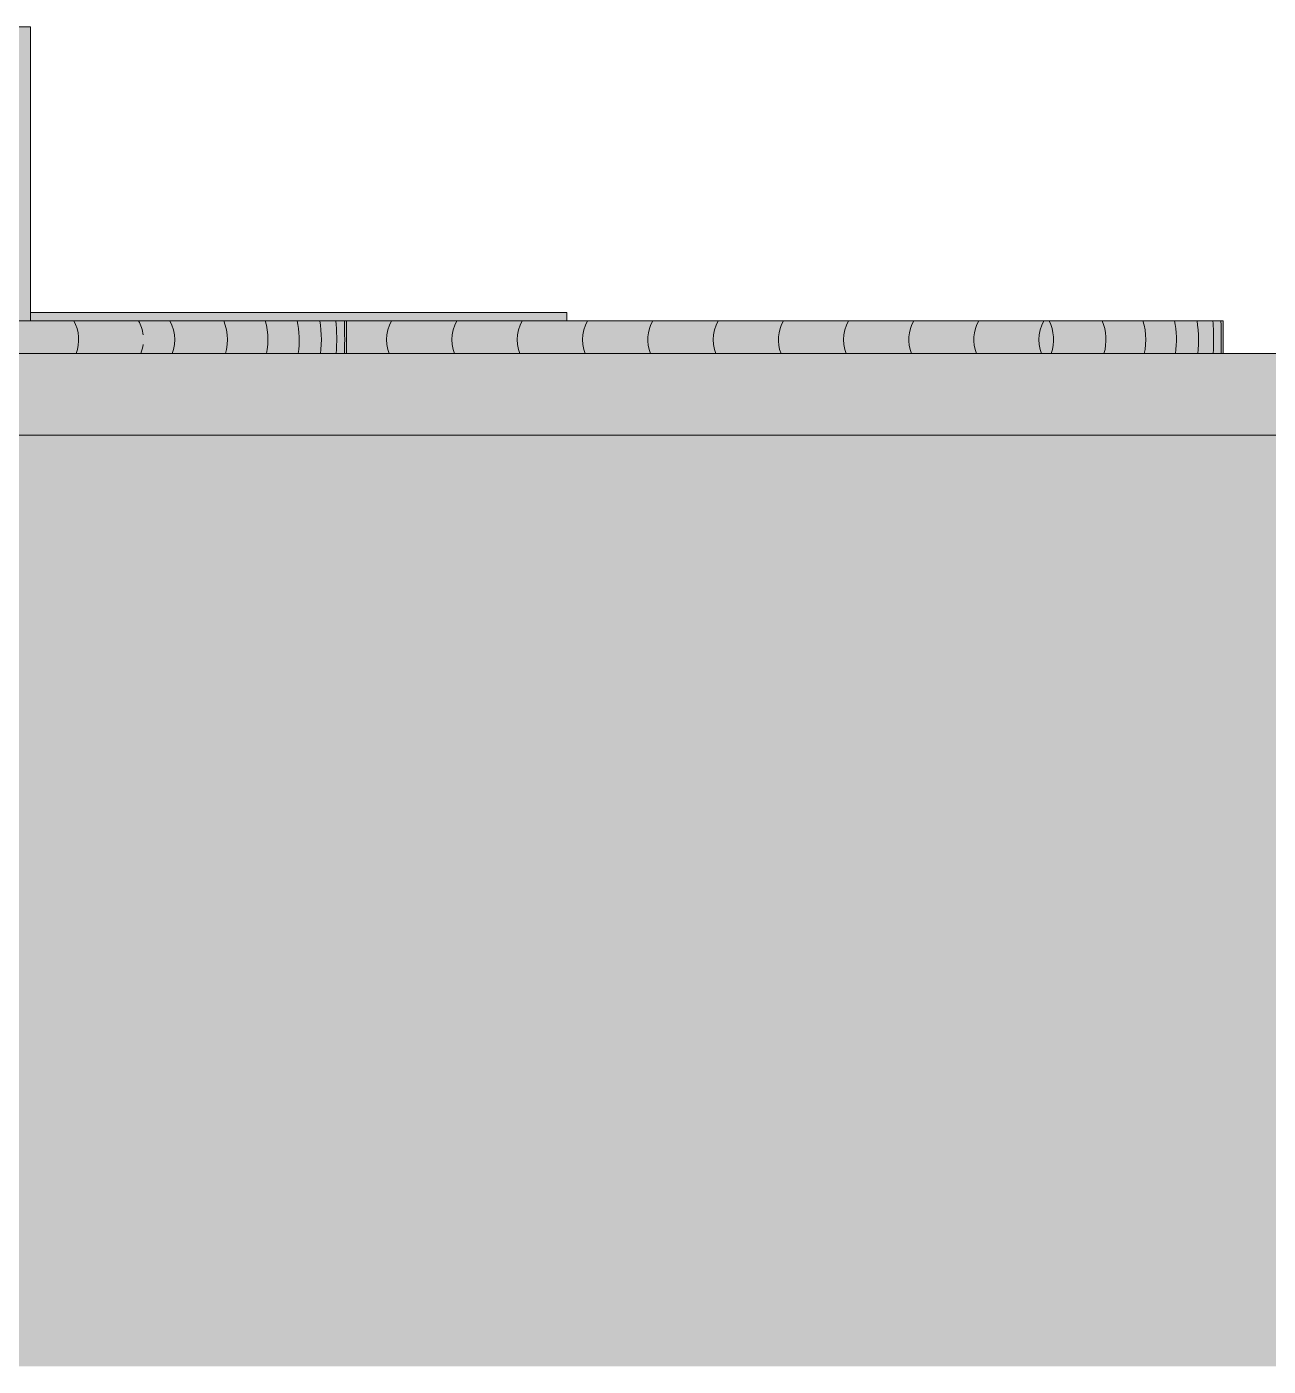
# Model space of a CAD drawing. Header units: millimetres. Extents: x 365175 to 2667127, y -330297 to -162108.
# Drawn here: x 2235475 to 2239277, y -330297 to -326197 of the extents above; entities that cross this region are included whole.
import ezdxf

# ---------------------------------------------------------------- set-up
doc = ezdxf.new("R2010")
doc.units = ezdxf.units.MM
doc.header["$MEASUREMENT"] = 0
doc.linetypes.add('Wipeout_Contour', pattern=[1000, 0, -1000])
doc.layers.add('Sols_ Dalles', color=7, linetype='Continuous')
doc.layers.add('Structure - Murs extérieurs', color=7, linetype='Continuous')

# ---------------------------------------------------------------- blocks, each defined once
blk = doc.blocks.new('Élément de coupe_1334_3', base_point=(1963539.3, -327096.8))
at = {"color": 254, "linetype": 'Wipeout_Contour', "lineweight": 0, "ltscale": 8857809.030067515}
blk.add_wipeout([(2252939, -327196.8), (2127277, -327196.8), (2127277, -327446.8), (2252939, -327446.8)], dxfattribs=at)
at = {"linetype": 'Continuous', "lineweight": 5, "true_color": 0x00e7c4}
h = blk.add_hatch(dxfattribs=at)
h.set_pattern_fill('Plâtre_0003', color=120, style=0, pattern_type=2)
h.set_pattern_definition([(0, (1963539.32, -327096.82), (0, 86.60254), [0, -50]), (0, (1963564.32, -327053.52), (0, 86.60254), [0, -50])])
h.paths.add_polyline_path([(2252939, -327196.8), (2127277, -327196.8), (2127277, -327446.8), (2252939, -327446.8)])
at = {"color": 7, "linetype": 'Continuous', "lineweight": 5}
for p, q in [((2252939, -327196.8), (2127277, -327196.8)), ((2252939, -327446.8), (2127277, -327446.8))]:
    blk.add_line(p, q, dxfattribs=at)
blk = doc.blocks.new('*X1630', base_point=(1963539.3, -327096.8))
at = {"layer": 'Sols_ Dalles', "color": 7, "linetype": 'Continuous', "lineweight": 5}
for p, q in [((2236448.3, -327110.2), (2236447.9, -327096.8)), ((2236448.3, -327110.2), (2236447.9, -327096.8)), ((2236448.6, -327124.5), (2236448.3, -327110.2)), ((2236448.6, -327124.5), (2236448.3, -327110.2)), ((2236448.8, -327139.3), (2236448.6, -327124.5)), ((2236448.8, -327139.3), (2236448.6, -327124.5)), ((2236448.6, -327184.2), (2236448.8, -327169.4)), ((2236448.6, -327184.2), (2236448.8, -327169.4)), ((2236448.9, -327154.4), (2236448.8, -327139.3)), ((2236448.9, -327154.4), (2236448.8, -327139.3)), ((2236448.8, -327169.4), (2236448.9, -327154.4)), ((2236448.8, -327169.4), (2236448.9, -327154.4)), ((2236448.4, -327196.8), (2236448.6, -327184.2)), ((2236448.4, -327196.8), (2236448.6, -327184.2))]:
    blk.add_line(p, q, dxfattribs=at)
blk = doc.blocks.new('*X1632', base_point=(1963539.3, -327096.8))
at = {"layer": 'Sols_ Dalles', "color": 7, "linetype": 'Continuous', "lineweight": 5}
blk.add_ellipse((2236400.5, -327154.4), major_axis=(0, 115.5), ratio=0.208053, start_param=4.335746, end_param=5.233939, dxfattribs=at)
blk.add_ellipse((2236400.5, -327154.4), major_axis=(0, 115.5), ratio=0.208053, start_param=4.335746, end_param=5.233939, dxfattribs=at)
blk = doc.blocks.new('*X1633', base_point=(1963539.3, -327096.8))
at = {"layer": 'Sols_ Dalles', "color": 7, "linetype": 'Continuous', "lineweight": 5}
for p, q in [((2236375, -327110.2), (2236373.1, -327096.8)), ((2236375, -327110.2), (2236373.1, -327096.8)), ((2236376.3, -327124.5), (2236375, -327110.2)), ((2236376.3, -327124.5), (2236375, -327110.2)), ((2236377.2, -327139.3), (2236376.3, -327124.5)), ((2236377.2, -327139.3), (2236376.3, -327124.5)), ((2236376.3, -327184.2), (2236377.2, -327169.4)), ((2236376.3, -327184.2), (2236377.2, -327169.4)), ((2236377.5, -327154.4), (2236377.2, -327139.3)), ((2236377.5, -327154.4), (2236377.2, -327139.3)), ((2236377.2, -327169.4), (2236377.5, -327154.4)), ((2236377.2, -327169.4), (2236377.5, -327154.4)), ((2236375.1, -327196.8), (2236376.3, -327184.2)), ((2236375.1, -327196.8), (2236376.3, -327184.2))]:
    blk.add_line(p, q, dxfattribs=at)
blk = doc.blocks.new('*X1635', base_point=(1963539.3, -327096.8))
at = {"layer": 'Sols_ Dalles', "color": 7, "linetype": 'Continuous', "lineweight": 5}
blk.add_ellipse((2236258.2, -327154.4), major_axis=(0, 115.5), ratio=0.447191, start_param=4.335746, end_param=5.233939, dxfattribs=at)
blk.add_ellipse((2236258.2, -327154.4), major_axis=(0, 115.5), ratio=0.447191, start_param=4.335746, end_param=5.233939, dxfattribs=at)
blk = doc.blocks.new('*X1636', base_point=(1963539.3, -327096.8))
at = {"layer": 'Sols_ Dalles', "color": 7, "linetype": 'Continuous', "lineweight": 5}
for p, q in [((2236209.3, -327110.2), (2236205.8, -327096.8)), ((2236209.3, -327110.2), (2236205.8, -327096.8)), ((2236211.9, -327124.5), (2236209.3, -327110.2)), ((2236211.9, -327124.5), (2236209.3, -327110.2)), ((2236213.5, -327139.3), (2236211.9, -327124.5)), ((2236213.5, -327139.3), (2236211.9, -327124.5)), ((2236211.9, -327184.2), (2236213.5, -327169.4)), ((2236211.9, -327184.2), (2236213.5, -327169.4)), ((2236214, -327154.4), (2236213.5, -327139.3)), ((2236214, -327154.4), (2236213.5, -327139.3)), ((2236213.5, -327169.4), (2236214, -327154.4)), ((2236213.5, -327169.4), (2236214, -327154.4)), ((2236209.6, -327196.8), (2236211.9, -327184.2)), ((2236209.6, -327196.8), (2236211.9, -327184.2))]:
    blk.add_line(p, q, dxfattribs=at)
blk = doc.blocks.new('*X1638', base_point=(1963539.3, -327096.8))
at = {"layer": 'Sols_ Dalles', "color": 7, "linetype": 'Continuous', "lineweight": 5}
for p, q in [((2236083.4, -327110.2), (2236078.6, -327096.8)), ((2236083.4, -327110.2), (2236078.6, -327096.8)), ((2236087, -327124.5), (2236083.4, -327110.2)), ((2236087, -327124.5), (2236083.4, -327110.2)), ((2236089.2, -327139.3), (2236087, -327124.5)), ((2236089.2, -327139.3), (2236087, -327124.5)), ((2236087, -327184.2), (2236089.2, -327169.4)), ((2236087, -327184.2), (2236089.2, -327169.4)), ((2236089.9, -327154.4), (2236089.2, -327139.3)), ((2236089.9, -327154.4), (2236089.2, -327139.3)), ((2236089.2, -327169.4), (2236089.9, -327154.4)), ((2236089.2, -327169.4), (2236089.9, -327154.4)), ((2236083.9, -327196.8), (2236087, -327184.2)), ((2236083.9, -327196.8), (2236087, -327184.2))]:
    blk.add_line(p, q, dxfattribs=at)
blk = doc.blocks.new('*X1640', base_point=(1963539.3, -327096.8))
at = {"layer": 'Sols_ Dalles', "color": 7, "linetype": 'Continuous', "lineweight": 5}
for p, q in [((2235919.9, -327110.2), (2235913.4, -327096.8)), ((2235919.9, -327110.2), (2235913.4, -327096.8)), ((2235924.7, -327124.5), (2235919.9, -327110.2)), ((2235924.7, -327124.5), (2235919.9, -327110.2)), ((2235927.6, -327139.3), (2235924.7, -327124.5)), ((2235927.6, -327139.3), (2235924.7, -327124.5)), ((2235924.7, -327184.2), (2235927.6, -327169.4)), ((2235924.7, -327184.2), (2235927.6, -327169.4)), ((2235928.6, -327154.4), (2235927.6, -327139.3)), ((2235928.6, -327154.4), (2235927.6, -327139.3)), ((2235927.6, -327169.4), (2235928.6, -327154.4)), ((2235927.6, -327169.4), (2235928.6, -327154.4)), ((2235920.5, -327196.8), (2235924.7, -327184.2)), ((2235920.5, -327196.8), (2235924.7, -327184.2))]:
    blk.add_line(p, q, dxfattribs=at)
blk = doc.blocks.new('*X1641', base_point=(1963539.3, -327096.8))
at = {"layer": 'Sols_ Dalles', "color": 7, "linetype": 'Continuous', "lineweight": 5}
for start_param, end_param in [(4.838614, 5.233939), (4.838614, 5.233939), (4.335746, 4.586164), (4.335746, 4.586164)]:
    blk.add_ellipse((2235718.1, -327154.4), major_axis=(0, 115.5), ratio=0.991746, start_param=start_param, end_param=end_param, dxfattribs=at)
blk = doc.blocks.new('*X1642', base_point=(1963539.3, -327096.8))
at = {"layer": 'Sols_ Dalles', "color": 7, "linetype": 'Continuous', "lineweight": 5}
blk.add_ellipse((2235519.6, -327154.4), major_axis=(0, 115.5), ratio=0.992863, start_param=4.335746, end_param=5.233939, dxfattribs=at)
blk.add_ellipse((2235519.6, -327154.4), major_axis=(0, 115.5), ratio=0.992863, start_param=4.335746, end_param=5.233939, dxfattribs=at)
blk = doc.blocks.new('Élément de coupe_1362_3', base_point=(1963539.3, -327096.8))
at = {"layer": 'Sols_ Dalles', "linetype": 'Continuous', "lineweight": 0, "true_color": 0x000000}
for points in [[(2235491.7, -327096.8), (2235366.9, -327096.8), (2235366.9, -327196.8), (2235491.7, -327196.8)], [(2235611.1, -327096.8), (2235491.7, -327096.8), (2235491.7, -327196.8), (2235611.1, -327196.8)], [(2235724.7, -327096.8), (2235611.1, -327096.8), (2235611.1, -327196.8), (2235724.7, -327196.8)], [(2235831.7, -327096.8), (2235724.7, -327096.8), (2235724.7, -327196.8), (2235831.7, -327196.8)], [(2235931.8, -327096.8), (2235831.7, -327096.8), (2235831.7, -327196.8), (2235931.8, -327196.8)], [(2236024.3, -327096.8), (2235931.8, -327096.8), (2235931.8, -327196.8), (2236024.3, -327196.8)], [(2236108.8, -327096.8), (2236024.3, -327096.8), (2236024.3, -327196.8), (2236108.8, -327196.8)], [(2236108.8, -327096.8), (2236108.8, -327196.8), (2236184.9, -327196.8), (2236184.9, -327096.8)], [(2236184.9, -327096.8), (2236184.9, -327196.8), (2236252.2, -327196.8), (2236252.2, -327096.8)], [(2236310.3, -327096.8), (2236252.2, -327096.8), (2236252.2, -327196.8), (2236310.3, -327196.8)], [(2236359, -327096.8), (2236310.3, -327096.8), (2236310.3, -327196.8), (2236359, -327196.8)], [(2236397.9, -327096.8), (2236359, -327096.8), (2236359, -327196.8), (2236397.9, -327196.8)], [(2236427, -327096.8), (2236397.9, -327096.8), (2236397.9, -327196.8), (2236427, -327196.8)], [(2236446, -327096.8), (2236427, -327096.8), (2236427, -327196.8), (2236446, -327196.8)], [(2236454.8, -327096.8), (2236446, -327096.8), (2236446, -327196.8), (2236454.8, -327196.8)]]:
    blk.add_hatch(color=18, dxfattribs=at).paths.add_polyline_path(points)
at = {"layer": 'Sols_ Dalles', "color": 250, "linetype": 'Continuous', "lineweight": 5, "true_color": 0x1f1f1f}
for p, q in [((2235487.3, -327096.8), (2235491.7, -327096.8)), ((2235491.7, -327096.8), (2235611.1, -327096.8)), ((2235611.1, -327096.8), (2235724.7, -327096.8)), ((2235724.7, -327096.8), (2235831.7, -327096.8)), ((2235831.7, -327096.8), (2235931.8, -327096.8)), ((2235931.8, -327096.8), (2236024.3, -327096.8)), ((2236024.3, -327096.8), (2236108.8, -327096.8)), ((2236108.8, -327096.8), (2236184.9, -327096.8)), ((2236184.9, -327096.8), (2236252.2, -327096.8)), ((2236252.2, -327096.8), (2236310.3, -327096.8)), ((2236310.3, -327096.8), (2236359, -327096.8)), ((2236359, -327096.8), (2236397.9, -327096.8)), ((2236397.9, -327096.8), (2236427, -327096.8)), ((2236427, -327096.8), (2236446, -327096.8)), ((2236446, -327096.8), (2236454.8, -327096.8)), ((2236454.8, -327196.8), (2236454.8, -327096.8))]:
    blk.add_line(p, q, dxfattribs=at)
at = {"layer": 'Sols_ Dalles', "lineweight": 0}
for name in ['*X1642', '*X1641', '*X1640', '*X1638', '*X1636', '*X1635', '*X1633', '*X1632', '*X1630']:
    blk.add_blockref(name, (1963539.3, -327096.8), dxfattribs=at)
blk = doc.blocks.new('Élément de coupe_1363_3', base_point=(1963539.3, -327096.8))
at = {"layer": 'Structure - Murs extérieurs', "linetype": 'Continuous', "lineweight": 0, "true_color": 0x000000}
for points in [[(2235139.6, -327096.8), (2235487.3, -327096.8), (2235487.3, -326196.8), (2235151.6, -326196.8), (2235151.6, -326281.8), (2235139.6, -326281.8)], [(2235139.6, -326281.8), (2235139.6, -326301.8), (2235150.9, -326281.8)]]:
    blk.add_hatch(color=18, dxfattribs=at).paths.add_polyline_path(points)
at = {"layer": 'Structure - Murs extérieurs', "color": 7, "linetype": 'Continuous', "lineweight": 5}
for p, q in [((2235487.3, -326196.8), (2235151.6, -326196.8)), ((2235487.3, -327096.8), (2235487.3, -326196.8)), ((2235139.6, -327096.8), (2235487.3, -327096.8))]:
    blk.add_line(p, q, dxfattribs=at)
blk = doc.blocks.new('*X1693', base_point=(1963539.3, -327096.8))
at = {"layer": 'Sols_ Dalles', "color": 7, "linetype": 'Continuous', "lineweight": 5}
for p, q in [((2239132.6, -327110.2), (2239132.1, -327096.8)), ((2239132.6, -327110.2), (2239132.1, -327096.8)), ((2239133, -327124.5), (2239132.6, -327110.2)), ((2239133, -327124.5), (2239132.6, -327110.2)), ((2239133.2, -327139.3), (2239133, -327124.5)), ((2239133.2, -327139.3), (2239133, -327124.5)), ((2239133, -327184.2), (2239133.2, -327169.4)), ((2239133, -327184.2), (2239133.2, -327169.4)), ((2239133.2, -327154.4), (2239133.2, -327139.3)), ((2239133.2, -327154.4), (2239133.2, -327139.3)), ((2239133.2, -327169.4), (2239133.2, -327154.4)), ((2239133.2, -327169.4), (2239133.2, -327154.4)), ((2239132.7, -327196.8), (2239133, -327184.2)), ((2239132.7, -327196.8), (2239133, -327184.2))]:
    blk.add_line(p, q, dxfattribs=at)
blk = doc.blocks.new('*X1694', base_point=(1963539.3, -327096.8))
at = {"layer": 'Sols_ Dalles', "color": 7, "linetype": 'Continuous', "lineweight": 5}
for p, q in [((2239108.3, -327110.2), (2239107.8, -327102.9)), ((2239108.3, -327110.2), (2239107.8, -327102.9)), ((2239109, -327124.5), (2239108.3, -327110.2)), ((2239109, -327124.5), (2239108.3, -327110.2)), ((2239109.5, -327139.3), (2239109, -327124.5)), ((2239109.5, -327139.3), (2239109, -327124.5)), ((2239109, -327184.2), (2239109.5, -327169.4)), ((2239109, -327184.2), (2239109.5, -327169.4)), ((2239109.6, -327154.4), (2239109.5, -327139.3)), ((2239109.6, -327154.4), (2239109.5, -327139.3)), ((2239109.5, -327169.4), (2239109.6, -327154.4)), ((2239109.5, -327169.4), (2239109.6, -327154.4)), ((2239108.4, -327196.8), (2239109, -327184.2)), ((2239108.4, -327196.8), (2239109, -327184.2))]:
    blk.add_line(p, q, dxfattribs=at)
blk = doc.blocks.new('*X1695', base_point=(1963539.3, -327096.8))
at = {"layer": 'Sols_ Dalles', "color": 7, "linetype": 'Continuous', "lineweight": 5}
blk.add_ellipse((2239085.4, -327154.4), major_axis=(0, 115.5), ratio=0.21774, start_param=5.179994, end_param=5.233939, dxfattribs=at)
blk.add_ellipse((2239085.4, -327154.4), major_axis=(0, 115.5), ratio=0.21774, start_param=5.179994, end_param=5.233939, dxfattribs=at)
blk = doc.blocks.new('*X1696', base_point=(1963539.3, -327096.8))
at = {"layer": 'Sols_ Dalles', "color": 7, "linetype": 'Continuous', "lineweight": 5}
for p, q in [((2239060.7, -327110.2), (2239058.8, -327096.8)), ((2239060.7, -327110.2), (2239058.8, -327096.8)), ((2239062.2, -327124.5), (2239060.7, -327110.2)), ((2239062.2, -327124.5), (2239060.7, -327110.2)), ((2239063, -327139.3), (2239062.2, -327124.5)), ((2239063, -327139.3), (2239062.2, -327124.5)), ((2239062.2, -327184.2), (2239063, -327169.4)), ((2239062.2, -327184.2), (2239063, -327169.4)), ((2239063.3, -327154.4), (2239063, -327139.3)), ((2239063.3, -327154.4), (2239063, -327139.3)), ((2239063, -327169.4), (2239063.3, -327154.4)), ((2239063, -327169.4), (2239063.3, -327154.4)), ((2239060.9, -327196.8), (2239062.2, -327184.2)), ((2239060.9, -327196.8), (2239062.2, -327184.2))]:
    blk.add_line(p, q, dxfattribs=at)
blk = doc.blocks.new('*X1697', base_point=(1963539.3, -327096.8))
at = {"layer": 'Sols_ Dalles', "color": 7, "linetype": 'Continuous', "lineweight": 5}
blk.add_ellipse((2238952.5, -327154.4), major_axis=(0, 115.5), ratio=0.373576, start_param=4.335746, end_param=5.233939, dxfattribs=at)
blk.add_ellipse((2238952.5, -327154.4), major_axis=(0, 115.5), ratio=0.373576, start_param=4.335746, end_param=5.233939, dxfattribs=at)
blk = doc.blocks.new('*X1699', base_point=(1963539.3, -327096.8))
at = {"layer": 'Sols_ Dalles', "color": 7, "linetype": 'Continuous', "lineweight": 5}
for p, q in [((2238896.9, -327110.2), (2238893.3, -327096.8)), ((2238896.9, -327110.2), (2238893.3, -327096.8)), ((2238899.6, -327124.5), (2238896.9, -327110.2)), ((2238899.6, -327124.5), (2238896.9, -327110.2)), ((2238901.2, -327139.3), (2238899.6, -327124.5)), ((2238901.2, -327139.3), (2238899.6, -327124.5)), ((2238899.6, -327184.2), (2238901.2, -327169.4)), ((2238899.6, -327184.2), (2238901.2, -327169.4)), ((2238901.7, -327154.4), (2238901.2, -327139.3)), ((2238901.7, -327154.4), (2238901.2, -327139.3)), ((2238901.2, -327169.4), (2238901.7, -327154.4)), ((2238901.2, -327169.4), (2238901.7, -327154.4)), ((2238897.2, -327196.8), (2238899.6, -327184.2)), ((2238897.2, -327196.8), (2238899.6, -327184.2))]:
    blk.add_line(p, q, dxfattribs=at)
blk = doc.blocks.new('*X1701', base_point=(1963539.3, -327096.8))
at = {"layer": 'Sols_ Dalles', "color": 7, "linetype": 'Continuous', "lineweight": 5}
blk.add_ellipse((2238693.3, -327154.4), major_axis=(0, 115.5), ratio=0.750984, start_param=4.335746, end_param=5.233939, dxfattribs=at)
blk.add_ellipse((2238693.3, -327154.4), major_axis=(0, 115.5), ratio=0.750984, start_param=4.335746, end_param=5.233939, dxfattribs=at)
blk = doc.blocks.new('*X1702', base_point=(1963539.3, -327096.8))
at = {"layer": 'Sols_ Dalles', "color": 7, "linetype": 'Continuous', "lineweight": 5}
blk.add_ellipse((2238518.8, -327154.4), major_axis=(0, 115.5), ratio=0.869712, start_param=4.335746, end_param=5.233939, dxfattribs=at)
blk.add_ellipse((2238518.8, -327154.4), major_axis=(0, 115.5), ratio=0.869712, start_param=4.335746, end_param=5.233939, dxfattribs=at)
blk = doc.blocks.new('*X1703', base_point=(1963539.3, -327096.8))
at = {"layer": 'Sols_ Dalles', "color": 7, "linetype": 'Continuous', "lineweight": 5}
for p, q in [((2238590.1, -327096.8), (2238583.5, -327110.2)), ((2238590.1, -327096.8), (2238583.5, -327110.2)), ((2238578.7, -327124.5), (2238575.8, -327139.3)), ((2238578.7, -327124.5), (2238575.8, -327139.3)), ((2238583.5, -327110.2), (2238578.7, -327124.5)), ((2238583.5, -327110.2), (2238578.7, -327124.5)), ((2238575.8, -327139.3), (2238574.8, -327154.4)), ((2238575.8, -327139.3), (2238574.8, -327154.4)), ((2238574.8, -327154.4), (2238575.8, -327169.4)), ((2238574.8, -327154.4), (2238575.8, -327169.4)), ((2238575.8, -327169.4), (2238578.7, -327184.2)), ((2238575.8, -327169.4), (2238578.7, -327184.2)), ((2238578.7, -327184.2), (2238583, -327196.8)), ((2238578.7, -327184.2), (2238583, -327196.8))]:
    blk.add_line(p, q, dxfattribs=at)
blk = doc.blocks.new('*X1705', base_point=(1963539.3, -327096.8))
at = {"layer": 'Sols_ Dalles', "color": 7, "linetype": 'Continuous', "lineweight": 5}
blk.add_ellipse((2238490.6, -327154.4), major_axis=(0, 115.5), ratio=0.996841, start_param=1.049246, end_param=1.94744, dxfattribs=at)
blk.add_ellipse((2238490.6, -327154.4), major_axis=(0, 115.5), ratio=0.996841, start_param=1.049246, end_param=1.94744, dxfattribs=at)
blk = doc.blocks.new('*X1706', base_point=(1963539.3, -327096.8))
at = {"layer": 'Sols_ Dalles', "color": 7, "linetype": 'Continuous', "lineweight": 5}
blk.add_ellipse((2238291.3, -327154.4), major_axis=(0, 115.5), ratio=0.997288, start_param=1.049246, end_param=1.94744, dxfattribs=at)
blk.add_ellipse((2238291.3, -327154.4), major_axis=(0, 115.5), ratio=0.997288, start_param=1.049246, end_param=1.94744, dxfattribs=at)
blk = doc.blocks.new('*X1708', base_point=(1963539.3, -327096.8))
at = {"layer": 'Sols_ Dalles', "color": 7, "linetype": 'Continuous', "lineweight": 5}
for p, q in [((2237991.9, -327096.8), (2237985.3, -327110.2)), ((2237991.9, -327096.8), (2237985.3, -327110.2)), ((2237980.5, -327124.5), (2237977.6, -327139.3)), ((2237980.5, -327124.5), (2237977.6, -327139.3)), ((2237985.3, -327110.2), (2237980.5, -327124.5)), ((2237985.3, -327110.2), (2237980.5, -327124.5)), ((2237977.6, -327139.3), (2237976.6, -327154.4)), ((2237977.6, -327139.3), (2237976.6, -327154.4)), ((2237976.6, -327154.4), (2237977.6, -327169.4)), ((2237976.6, -327154.4), (2237977.6, -327169.4)), ((2237977.6, -327169.4), (2237980.5, -327184.2)), ((2237977.6, -327169.4), (2237980.5, -327184.2)), ((2237980.5, -327184.2), (2237984.8, -327196.8)), ((2237980.5, -327184.2), (2237984.8, -327196.8))]:
    blk.add_line(p, q, dxfattribs=at)
blk = doc.blocks.new('*X1709', base_point=(1963539.3, -327096.8))
at = {"layer": 'Sols_ Dalles', "color": 7, "linetype": 'Continuous', "lineweight": 5}
blk.add_ellipse((2237892.2, -327154.4), major_axis=(0, 115.5), ratio=0.998428, start_param=1.049246, end_param=1.94744, dxfattribs=at)
blk.add_ellipse((2237892.2, -327154.4), major_axis=(0, 115.5), ratio=0.998428, start_param=1.049246, end_param=1.94744, dxfattribs=at)
blk = doc.blocks.new('*X1711', base_point=(1963539.3, -327096.8))
at = {"layer": 'Sols_ Dalles', "color": 7, "linetype": 'Continuous', "lineweight": 5}
for p, q in [((2237592.5, -327096.8), (2237585.9, -327110.2)), ((2237592.5, -327096.8), (2237585.9, -327110.2)), ((2237581.1, -327124.5), (2237578.1, -327139.3)), ((2237581.1, -327124.5), (2237578.1, -327139.3)), ((2237585.9, -327110.2), (2237581.1, -327124.5)), ((2237585.9, -327110.2), (2237581.1, -327124.5)), ((2237578.1, -327139.3), (2237577.1, -327154.4)), ((2237578.1, -327139.3), (2237577.1, -327154.4)), ((2237577.1, -327154.4), (2237578.1, -327169.4)), ((2237577.1, -327154.4), (2237578.1, -327169.4)), ((2237578.1, -327169.4), (2237581.1, -327184.2)), ((2237578.1, -327169.4), (2237581.1, -327184.2)), ((2237581.1, -327184.2), (2237585.3, -327196.8)), ((2237581.1, -327184.2), (2237585.3, -327196.8))]:
    blk.add_line(p, q, dxfattribs=at)
blk = doc.blocks.new('*X1712', base_point=(1963539.3, -327096.8))
at = {"layer": 'Sols_ Dalles', "color": 7, "linetype": 'Continuous', "lineweight": 5}
blk.add_ellipse((2237492.7, -327154.4), major_axis=(0, 115.5), ratio=0.999399, start_param=1.049246, end_param=1.94744, dxfattribs=at)
blk.add_ellipse((2237492.7, -327154.4), major_axis=(0, 115.5), ratio=0.999399, start_param=1.049246, end_param=1.94744, dxfattribs=at)
blk = doc.blocks.new('*X1714', base_point=(1963539.3, -327096.8))
at = {"layer": 'Sols_ Dalles', "color": 7, "linetype": 'Continuous', "lineweight": 5}
for p, q in [((2237192.7, -327096.8), (2237186.1, -327110.2)), ((2237192.7, -327096.8), (2237186.1, -327110.2)), ((2237181.3, -327124.5), (2237178.3, -327139.3)), ((2237181.3, -327124.5), (2237178.3, -327139.3)), ((2237186.1, -327110.2), (2237181.3, -327124.5)), ((2237186.1, -327110.2), (2237181.3, -327124.5)), ((2237178.3, -327139.3), (2237177.3, -327154.4)), ((2237178.3, -327139.3), (2237177.3, -327154.4)), ((2237177.3, -327154.4), (2237178.3, -327169.4)), ((2237177.3, -327154.4), (2237178.3, -327169.4)), ((2237178.3, -327169.4), (2237181.3, -327184.2)), ((2237178.3, -327169.4), (2237181.3, -327184.2)), ((2237181.3, -327184.2), (2237185.6, -327196.8)), ((2237181.3, -327184.2), (2237185.6, -327196.8))]:
    blk.add_line(p, q, dxfattribs=at)
blk = doc.blocks.new('*X1715', base_point=(1963539.3, -327096.8))
at = {"layer": 'Sols_ Dalles', "color": 7, "linetype": 'Continuous', "lineweight": 5}
for p, q in [((2236592.7, -327096.8), (2236586.1, -327110.2)), ((2236592.7, -327096.8), (2236586.1, -327110.2)), ((2236792.7, -327096.8), (2236786.1, -327110.2)), ((2236792.7, -327096.8), (2236786.1, -327110.2)), ((2236992.7, -327096.8), (2236986.1, -327110.2)), ((2236992.7, -327096.8), (2236986.1, -327110.2)), ((2236581.3, -327124.5), (2236578.3, -327139.3)), ((2236581.3, -327124.5), (2236578.3, -327139.3)), ((2236586.1, -327110.2), (2236581.3, -327124.5)), ((2236586.1, -327110.2), (2236581.3, -327124.5)), ((2236781.3, -327124.5), (2236778.3, -327139.3)), ((2236781.3, -327124.5), (2236778.3, -327139.3)), ((2236786.1, -327110.2), (2236781.3, -327124.5)), ((2236786.1, -327110.2), (2236781.3, -327124.5)), ((2236981.3, -327124.5), (2236978.3, -327139.3)), ((2236981.3, -327124.5), (2236978.3, -327139.3)), ((2236986.1, -327110.2), (2236981.3, -327124.5)), ((2236986.1, -327110.2), (2236981.3, -327124.5)), ((2236578.3, -327139.3), (2236577.3, -327154.4)), ((2236578.3, -327139.3), (2236577.3, -327154.4)), ((2236577.3, -327154.4), (2236578.3, -327169.4)), ((2236577.3, -327154.4), (2236578.3, -327169.4)), ((2236578.3, -327169.4), (2236581.3, -327184.2)), ((2236578.3, -327169.4), (2236581.3, -327184.2)), ((2236778.3, -327139.3), (2236777.3, -327154.4)), ((2236778.3, -327139.3), (2236777.3, -327154.4)), ((2236777.3, -327154.4), (2236778.3, -327169.4)), ((2236777.3, -327154.4), (2236778.3, -327169.4)), ((2236778.3, -327169.4), (2236781.3, -327184.2)), ((2236778.3, -327169.4), (2236781.3, -327184.2)), ((2236978.3, -327139.3), (2236977.3, -327154.4)), ((2236978.3, -327139.3), (2236977.3, -327154.4)), ((2236977.3, -327154.4), (2236978.3, -327169.4)), ((2236977.3, -327154.4), (2236978.3, -327169.4)), ((2236978.3, -327169.4), (2236981.3, -327184.2)), ((2236978.3, -327169.4), (2236981.3, -327184.2)), ((2236581.3, -327184.2), (2236585.6, -327196.8)), ((2236581.3, -327184.2), (2236585.6, -327196.8)), ((2236781.3, -327184.2), (2236785.6, -327196.8)), ((2236781.3, -327184.2), (2236785.6, -327196.8)), ((2236981.3, -327184.2), (2236985.6, -327196.8)), ((2236981.3, -327184.2), (2236985.6, -327196.8))]:
    blk.add_line(p, q, dxfattribs=at)
blk = doc.blocks.new('Élément de coupe_1379_3', base_point=(1963539.3, -327096.8))
at = {"layer": 'Sols_ Dalles', "linetype": 'Continuous', "lineweight": 0, "true_color": 0x000000}
for points in [[(2236454.8, -327096.8), (2236454.8, -327196.8), (2237138.4, -327196.8), (2237138.4, -327096.8)], [(2237209.8, -327096.8), (2237138.4, -327096.8), (2237138.4, -327196.8), (2237209.8, -327196.8)], [(2237352.3, -327096.8), (2237209.8, -327096.8), (2237209.8, -327196.8), (2237352.3, -327196.8)], [(2237493.7, -327096.8), (2237352.3, -327096.8), (2237352.3, -327196.8), (2237493.7, -327196.8)], [(2237633.3, -327096.8), (2237493.7, -327096.8), (2237493.7, -327196.8), (2237633.3, -327196.8)], [(2237770.4, -327096.8), (2237633.3, -327096.8), (2237633.3, -327196.8), (2237770.4, -327196.8)], [(2237904.2, -327096.8), (2237770.4, -327096.8), (2237770.4, -327196.8), (2237904.2, -327196.8)], [(2238034.2, -327096.8), (2237904.2, -327096.8), (2237904.2, -327196.8), (2238034.2, -327196.8)], [(2238159.5, -327096.8), (2238034.2, -327096.8), (2238034.2, -327196.8), (2238159.5, -327196.8)], [(2238279.7, -327096.8), (2238159.5, -327096.8), (2238159.5, -327196.8), (2238279.7, -327196.8)], [(2238394.1, -327096.8), (2238279.7, -327096.8), (2238279.7, -327196.8), (2238394.1, -327196.8)], [(2238502.1, -327096.8), (2238394.1, -327096.8), (2238394.1, -327196.8), (2238502.1, -327196.8)], [(2238603.1, -327096.8), (2238502.1, -327096.8), (2238502.1, -327196.8), (2238603.1, -327196.8)], [(2238696.6, -327096.8), (2238603.1, -327096.8), (2238603.1, -327196.8), (2238696.6, -327196.8)], [(2238696.6, -327096.8), (2238696.6, -327196.8), (2238782.2, -327196.8), (2238782.2, -327096.8)], [(2238859.5, -327096.8), (2238782.2, -327096.8), (2238782.2, -327196.8), (2238859.5, -327196.8)], [(2238927.9, -327096.8), (2238859.5, -327096.8), (2238859.5, -327196.8), (2238927.9, -327196.8)], [(2238987.3, -327096.8), (2238927.9, -327096.8), (2238927.9, -327196.8), (2238987.3, -327196.8)], [(2239037.2, -327096.8), (2238987.3, -327096.8), (2238987.3, -327196.8), (2239037.2, -327196.8)], [(2239077.5, -327096.8), (2239037.2, -327096.8), (2239037.2, -327196.8), (2239077.5, -327196.8)], [(2239107.8, -327096.8), (2239077.5, -327096.8), (2239077.5, -327196.8), (2239107.8, -327196.8)], [(2239128.2, -327096.8), (2239107.8, -327096.8), (2239107.8, -327196.8), (2239128.2, -327196.8)], [(2239138.4, -327096.8), (2239128.2, -327096.8), (2239128.2, -327196.8), (2239138.4, -327196.8)]]:
    blk.add_hatch(color=18, dxfattribs=at).paths.add_polyline_path(points)
at = {"layer": 'Sols_ Dalles', "color": 250, "linetype": 'Continuous', "lineweight": 5, "true_color": 0x1f1f1f}
for p, q in [((2236454.8, -327096.8), (2237138.4, -327096.8)), ((2237138.4, -327096.8), (2237209.8, -327096.8)), ((2237209.8, -327096.8), (2237352.3, -327096.8)), ((2237352.3, -327096.8), (2237493.7, -327096.8)), ((2237493.7, -327096.8), (2237633.3, -327096.8)), ((2237633.3, -327096.8), (2237770.4, -327096.8)), ((2237770.4, -327096.8), (2237904.2, -327096.8)), ((2237904.2, -327096.8), (2238034.2, -327096.8)), ((2238034.2, -327096.8), (2238159.5, -327096.8)), ((2238159.5, -327096.8), (2238279.7, -327096.8)), ((2238279.7, -327096.8), (2238394.1, -327096.8)), ((2238394.1, -327096.8), (2238502.1, -327096.8)), ((2238502.1, -327096.8), (2238603.1, -327096.8)), ((2238603.1, -327096.8), (2238696.6, -327096.8)), ((2238696.6, -327096.8), (2238782.2, -327096.8)), ((2238782.2, -327096.8), (2238859.5, -327096.8)), ((2238859.5, -327096.8), (2238927.9, -327096.8)), ((2238927.9, -327096.8), (2238987.3, -327096.8)), ((2238987.3, -327096.8), (2239037.2, -327096.8)), ((2239037.2, -327096.8), (2239077.5, -327096.8)), ((2239077.5, -327096.8), (2239107.8, -327096.8)), ((2239107.8, -327096.8), (2239128.2, -327096.8)), ((2239128.2, -327096.8), (2239138.4, -327096.8)), ((2239138.4, -327196.8), (2239138.4, -327096.8))]:
    blk.add_line(p, q, dxfattribs=at)
at = {"layer": 'Sols_ Dalles', "lineweight": 0}
for name in ['*X1715', '*X1714', '*X1712', '*X1711', '*X1709', '*X1708', '*X1706', '*X1705', '*X1703', '*X1702', '*X1701', '*X1699', '*X1697', '*X1696', '*X1695', '*X1693', '*X1694']:
    blk.add_blockref(name, (1963539.3, -327096.8), dxfattribs=at)
blk = doc.blocks.new('Élément de coupe_1380_3', base_point=(1963539.3, -327096.8))
at = {"linetype": 'Continuous', "lineweight": 0, "true_color": 0x000000}
blk.add_hatch(color=18, dxfattribs=at).paths.add_polyline_path([(2235487.3, -327071.8), (2235487.3, -327096.8), (2237129.6, -327096.8), (2237129.6, -327071.8)])
at = {"color": 7, "linetype": 'Continuous', "lineweight": 5}
for p in [(2235487.3, -327071.8), (2237129.6, -327096.8)]:
    blk.add_line(p, (2237129.6, -327071.8), dxfattribs=at)

msp = doc.modelspace()

# ---------------------------------------------------------------- block references
at = {"lineweight": 0}
for name in ['Élément de coupe_1380_3', 'Élément de coupe_1334_3']:
    msp.add_blockref(name, (1963539.321, -327096.824), dxfattribs=at)
at = {"layer": 'Structure - Murs extérieurs', "lineweight": 0}
msp.add_blockref('Élément de coupe_1363_3', (1963539.321, -327096.824), dxfattribs=at)

# ---------------------------------------------------------------- next in the draw order: hatches: boundary and pattern name
at = {"linetype": 'Continuous', "lineweight": 5}
for color, points in [(7, [(2123184.059, -327196.824), (2255449.149, -327196.824), (2255449.149, -327396.824), (2123184.059, -327396.824)]), (255, [(2123501.244, -327196.824), (2259970.347, -327196.824), (2259970.347, -330296.824), (2123501.244, -330296.824)])]:
    msp.add_hatch(color=color, dxfattribs=at).paths.add_polyline_path(points)

# ---------------------------------------------------------------- next in the draw order: block references
at = {"layer": 'Sols_ Dalles', "lineweight": 0}
for name in ['Élément de coupe_1379_3', 'Élément de coupe_1362_3']:
    msp.add_blockref(name, (1963539.321, -327096.824), dxfattribs=at)

doc.saveas('drawing.dxf')
